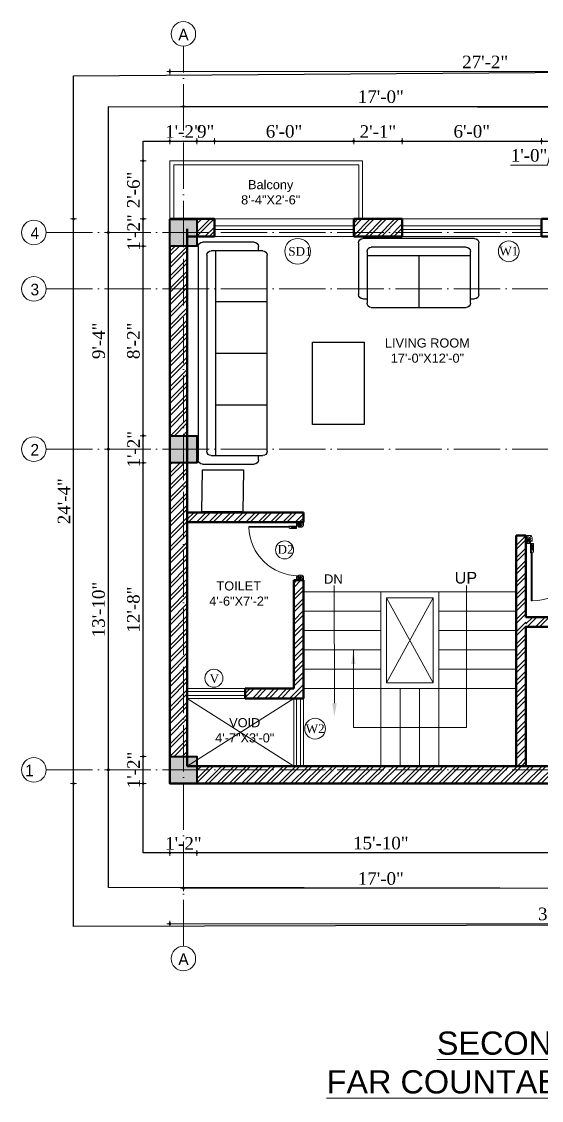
# Model space of a CAD drawing. Header units: inches. Extents: x 153221 to 157601, y -20468 to 0.
# Drawn here: x 155171 to 155439, y -19060 to -18503 of the extents above; entities that cross this region are included whole.
import ezdxf

# ---------------------------------------------------------------- set-up
doc = ezdxf.new("R2010")
doc.units = ezdxf.units.IN
doc.header["$MEASUREMENT"] = 0
doc.header["$PDMODE"] = 99
doc.linetypes.add('ACAD_ISO04W100', pattern=[30, 24, -3, 0, -3])
for name, color, linetype, lineweight in [('.09', 24, 'Continuous', 9), ('.1', 168, 'Continuous', 13), ('CENTER  LINE RA', 10, 'ACAD_ISO04W100', 20), ('CONC. OUTLINE RA', 150, 'Continuous', 40), ('DOOR-WIN RA', 3, 'Continuous', 20), ('ELE2 RA', 130, 'Continuous', 20), ('Hatch', 254, 'Continuous', 9), ('HATCH RA', 8, 'Continuous', 5), ('STAIR PLAN AND ELEV RA', 124, 'Continuous', 20), ('Text', 7, 'Continuous', 18), ('TEXTLAYER', 7, 'Continuous', 18), ('WALL RA', 42, 'Continuous', 50)]:
    doc.layers.add(name, color=color, linetype=linetype, lineweight=lineweight)
for name, color, linetype in [('lettring', 7, 'Continuous'), ('THIETBI', 8, 'Continuous'), ('WINDOW+dOOR', 5, 'Continuous')]:
    doc.layers.add(name, color=color, linetype=linetype)
doc.styles.add('arial', font='arial.ttf', dxfattribs={"height": 7})
doc.styles.add('DIM', font='dutch.ttf')
doc.styles.get("Standard").update_dxf_attribs({"font": 'arial.ttf'})
doc.styles.add('titles', font='GOTHICB.TTF')
doc.dimstyles.new('1-8', dxfattribs={"dimtxt": 7, "dimasz": 3, "dimexe": 3, "dimexo": 3, "dimgap": 3, "dimtad": 1, "dimdec": 0, "dimzin": 0, "dimdsep": 46, "dimlunit": 4, "dimtxsty": 'arial', "dimblk": 'ARCHTICK', "dimcen": 0.09, "dimdle": 3, "dimclrt": 6, "dimazin": 0, "dimtfac": 1, "dimtdec": 0, "dimtix": 1, "dimtofl": 0, "dimtmove": 2, "dimatfit": 3, "dimfxl": 5, "dimfxlon": 1, "dimtolj": 1, "dimtzin": 0, "dimlwe": 5, "dimarcsym": 1})
doc.dimstyles.new('Copy of DIM 8', dxfattribs={"dimtxt": 6.5, "dimasz": 1, "dimexe": 6, "dimexo": 18, "dimgap": 1.6875, "dimtad": 1, "dimdec": 0, "dimzin": 3, "dimdsep": 46, "dimlunit": 4, "dimtxsty": 'DIM', "dimblk": 'dot 2', "dimcen": 0.09375, "dimse1": 1, "dimse2": 1, "dimclrd": 1, "dimclre": 1, "dimclrt": 256, "dimadec": 0, "dimazin": 0, "dimtfac": 0.75, "dimtdec": 0, "dimtix": 1, "dimtmove": 1, "dimatfit": 3, "dimldrblk": 'DOT', "dimfxl": 1, "dimtolj": 1, "dimtzin": 0, "dimlwd": 9, "dimlwe": 9, "dimarcsym": 0})
pattern_1 = [(45, (9477.855, -3876.767), (-3.18198052, 3.18198052), []), (45, (9479.976, -3876.767), (-3.18198052, 3.18198052), [])]
pattern_2 = [(45, (9477.855, -3872.767), (-3.18198052, 3.18198052), []), (45, (9479.976, -3872.767), (-3.18198052, 3.18198052), [])]

# ---------------------------------------------------------------- blocks, each defined once
blk = doc.blocks.new('30 inch door')
at = {"layer": '.09'}
blk.add_arc((10330.01, 24687.1), 25.67, 91.332, 180, dxfattribs=at)
at = {"layer": '.1'}
for p, q in [((10329.41, 24712.76), (10329.41, 24691.67)), ((10329.41, 24712.76), (10329.81, 24712.76)), ((10329.81, 24691.67), (10329.81, 24712.76)), ((10328.81, 24688.15), (10328.81, 24691.67)), ((10329.29, 24692.15), (10329.41, 24692.15)), ((10329.41, 24692.15), (10329.41, 24691.67)), ((10329.41, 24691.67), (10329.81, 24691.67)), ((10329.41, 24691.67), (10329.81, 24691.67)), ((10329.81, 24691.67), (10329.81, 24692.15)), ((10329.81, 24692.15), (10330.01, 24692.15)), ((10330.01, 24692.15), (10330.01, 24688.15)), ((10302.02, 24688.15), (10302.02, 24684.65)), ((10304.03, 24688.15), (10302.02, 24688.15)), ((10304.03, 24688.15), (10304.03, 24688.15)), ((10304.03, 24687.1), (10304.03, 24688.15)), ((10304.65, 24687.1), (10304.03, 24687.1)), ((10304.65, 24685.52), (10304.65, 24687.1)), ((10330.01, 24688.15), (10328.81, 24688.15)), ((10329.4, 24687.1), (10330.01, 24687.1)), ((10329.4, 24685.52), (10329.4, 24687.1)), ((10330.01, 24687.1), (10330.01, 24688.15)), ((10330.01, 24688.15), (10332.02, 24688.15)), ((10332.02, 24688.15), (10332.02, 24684.65)), ((10302.02, 24684.65), (10303.77, 24684.65)), ((10332.02, 24684.65), (10330.27, 24684.65))]:
    blk.add_line(p, q, dxfattribs=at)
for centre, major_axis, start_param, end_param in [((10329.29, 24691.67), (-0.339, 0.339), 5.497787, 7.068583), ((10303.77, 24685.52), (-0.619, -0.619), 0.785398, 2.356194)]:
    blk.add_ellipse(centre, major_axis=major_axis, ratio=1, start_param=start_param, end_param=end_param, dxfattribs=at)
at = {"layer": '.1', "extrusion": (0, 0, -1)}
blk.add_ellipse((10330.27, 24685.52), major_axis=(-0.619, 0.619), ratio=1, start_param=3.926991, end_param=5.497787, dxfattribs=at)
blk.add_line((10330.01, 24688.15), (10330.01, 24688.15))
at = {"layer": 'Hatch', "lineweight": 0}
for points, knots in [([(10329.9, 24690.9), (10329.69, 24690.85), (10329.25, 24690.74), (10329.1, 24690.31), (10329.02, 24690.08)], [0, 0, 0, 0, 15.424483, 31.99547, 31.99547, 31.99547, 31.99547]), ([(10330.01, 24688.15), (10329.7, 24688.44), (10329.1, 24689.01), (10329.14, 24689.82), (10329.09, 24691.13)], [0, 0, 0, 0, 30.296971, 58.529009, 58.529009, 58.529009, 58.529009]), ([(10330.01, 24688.15), (10329.86, 24688.5), (10329.47, 24689.39), (10329.44, 24690.38), (10329.42, 24690.98)], [0, 0, 0, 0, 28.413311, 72.750806, 72.750806, 72.750806, 72.750806]), ([(10330.01, 24688.15), (10329.93, 24688.7), (10329.77, 24689.76), (10329.75, 24690.84), (10329.74, 24691.37)], [0, 0, 0, 0, 41.50394, 80.765622, 80.765622, 80.765622, 80.765622]), ([(10302.02, 24688.15), (10302.05, 24687.95), (10302.17, 24687.01), (10302.48, 24686.12), (10302.72, 24685.42)], [0, 0, 0, 0, 17.459471, 80.67073, 80.67073, 80.67073, 80.67073]), ([(10302.02, 24688.15), (10302.41, 24687.86), (10303.15, 24687.31), (10304.04, 24687.05), (10304.45, 24686.93)], [0, 0, 0, 0, 41.503939, 78.170205, 78.170205, 78.170205, 78.170205]), ([(10302.02, 24688.15), (10302.45, 24687.5), (10303.05, 24686.59), (10304.02, 24686.14), (10304.29, 24686.01)], [0, 0, 0, 0, 64.705486, 90.408952, 90.408952, 90.408952, 90.408952]), ([(10302.02, 24688.15), (10302.13, 24687.79), (10302.35, 24687.1), (10302.97, 24686.1), (10304.18, 24685.07)], [0, 0, 0, 0, 30.296971, 58.529009, 58.529009, 58.529009, 58.529009]), ([(10303.35, 24687.82), (10303.2, 24687.43), (10302.98, 24686.82), (10302.44, 24686.51), (10302.25, 24686.4)], [0, 0, 0, 0, 34.642749, 52.790216, 52.790216, 52.790216, 52.790216]), ([(10303.86, 24687.89), (10303.73, 24687.32), (10303.52, 24686.4), (10302.7, 24686), (10302.39, 24685.85)], [0, 0, 0, 0, 47.051669, 75.417188, 75.417188, 75.417188, 75.417188]), ([(10304.15, 24687.01), (10304.07, 24686.57), (10303.9, 24685.69), (10303.13, 24685.22), (10302.75, 24684.98)], [0, 0, 0, 0, 36.886594, 73.591637, 73.591637, 73.591637, 73.591637]), ([(10330.01, 24688.15), (10329.8, 24688.26), (10329.35, 24688.51), (10329.11, 24688.97), (10328.99, 24689.22)], [0, 0, 0, 0, 17.459472, 37.737029, 37.737029, 37.737029, 37.737029]), ([(10329.92, 24690.24), (10329.72, 24690.12), (10329.23, 24689.84), (10329.13, 24689.27), (10329.07, 24688.95)], [0, 0, 0, 0, 17.254821, 40.319618, 40.319618, 40.319618, 40.319618]), ([(10329.9, 24689.44), (10329.59, 24689.24), (10329.23, 24689.01), (10329.2, 24688.63), (10329.2, 24688.58)], [0, 0, 0, 0, 24.633819, 28.489546, 28.489546, 28.489546, 28.489546]), ([(10332.02, 24688.15), (10331.63, 24687.86), (10330.89, 24687.31), (10330.01, 24687.05), (10329.59, 24686.93)], [0, 0, 0, 0, 41.503939, 78.170205, 78.170205, 78.170205, 78.170205]), ([(10332.02, 24688.15), (10331.59, 24687.5), (10330.99, 24686.59), (10330.03, 24686.14), (10329.75, 24686.01)], [0, 0, 0, 0, 64.705486, 90.408952, 90.408952, 90.408952, 90.408952]), ([(10332.02, 24688.15), (10331.91, 24687.79), (10331.69, 24687.1), (10331.07, 24686.1), (10329.87, 24685.07)], [0, 0, 0, 0, 30.296971, 58.529009, 58.529009, 58.529009, 58.529009]), ([(10329.89, 24687.01), (10329.98, 24686.57), (10330.14, 24685.69), (10330.91, 24685.22), (10331.29, 24684.98)], [0, 0, 0, 0, 36.886594, 73.591637, 73.591637, 73.591637, 73.591637]), ([(10330.18, 24687.89), (10330.31, 24687.32), (10330.52, 24686.4), (10331.35, 24686), (10331.66, 24685.85)], [0, 0, 0, 0, 47.051669, 75.417188, 75.417188, 75.417188, 75.417188]), ([(10330.7, 24687.82), (10330.84, 24687.43), (10331.06, 24686.82), (10331.61, 24686.51), (10331.8, 24686.4)], [0, 0, 0, 0, 34.642749, 52.790216, 52.790216, 52.790216, 52.790216]), ([(10332.02, 24688.15), (10332, 24687.95), (10331.87, 24687.01), (10331.56, 24686.12), (10331.32, 24685.42)], [0, 0, 0, 0, 17.459471, 80.67073, 80.67073, 80.67073, 80.67073])]:
    blk.add_open_spline(points, degree=3, knots=knots, dxfattribs=at)
blk = doc.blocks.new('COLUMN')
at = {"layer": 'CONC. OUTLINE RA', "transparency": 33554687}
h = blk.add_hatch(color=256, dxfattribs=at)
h.dxf.hatch_style = 1
h.paths.add_polyline_path([(148062.93, -13130.45), (148076.93, -13130.45), (148076.93, -13116.45), (148062.93, -13116.45)])
at = {"layer": 'CONC. OUTLINE RA'}
blk.add_lwpolyline([(148062.93, -13116.45), (148076.93, -13116.45), (148076.93, -13130.45), (148062.93, -13130.45)], close=True, dxfattribs=at)
blk = doc.blocks.new('_ArchTick')
at = {"color": 0, "linetype": 'ByBlock', "const_width": 0.15}
blk.add_lwpolyline([(-0.5, -0.5), (0.5, 0.5)], dxfattribs=at)
blk = doc.blocks.new('dot1')
at = {"layer": 'Hatch'}
h = blk.add_hatch(color=256, dxfattribs=at)
edge = h.paths.add_edge_path()
edge.add_arc((0, 0), 1, 0, 360)
for p, q in [((3, 0), (-3, 0)), ((0, 3), (0, -3))]:
    blk.add_line(p, q, dxfattribs=at)
blk.add_circle((0, 0), 1, dxfattribs=at)
blk = doc.blocks.new('dot 2')
at = {"layer": 'Hatch', "xscale": 0.5, "yscale": 0.5, "zscale": 0.5}
blk.add_blockref('dot1', (0, 0), dxfattribs=at)
blk = doc.blocks.new('*D707')
at = {"layer": 'Defpoints', "color": 0, "transparency": 16777216}
for p in [(159193.04, -18564.47), (159179.04, -18604.7), (159193.04, -18604.7)]:
    blk.add_point(p, dxfattribs=at)
at = {"layer": 'lettring', "color": 1, "lineweight": 9, "transparency": 16777216}
for p, q in [((159178.04, -18564.47), (159177.04, -18564.47)), ((159179.04, -18564.47), (159193.04, -18564.47)), ((159194.04, -18564.47), (159195.04, -18564.47))]:
    blk.add_line(p, q, dxfattribs=at)
blk.add_blockref('dot 2', (159179.04, -18564.47), dxfattribs=at)
at = {"layer": 'lettring', "color": 1, "lineweight": 9, "transparency": 16777216, "rotation": 180}
blk.add_blockref('dot 2', (159193.04, -18564.47), dxfattribs=at)
at = {"layer": 'lettring', "transparency": 16777216, "insert": (159186.04, -18559.51), "char_height": 6.5, "attachment_point": 5, "style": 'DIM'}
blk.add_mtext('\\A1;1\'-2"', dxfattribs=at)
blk = doc.blocks.new('_Dot')
at = {"color": 0, "linetype": 'ByBlock', "lineweight": -2}
blk.add_line((-0.5, 0), (-1, 0), dxfattribs=at)
at = {"color": 0, "linetype": 'ByBlock', "const_width": 0.5}
blk.add_lwpolyline([(-0.25, 0, 1), (0.25, 0, 1)], format="xyb", close=True, dxfattribs=at)
blk = doc.blocks.new('*D708')
at = {"layer": 'Defpoints', "color": 0, "transparency": 16777216}
for p in [(159202.04, -18564.47), (159193.04, -18604.7), (159202.04, -18604.7)]:
    blk.add_point(p, dxfattribs=at)
at = {"layer": 'lettring', "color": 1, "lineweight": 9, "transparency": 16777216}
for p, q in [((159192.04, -18564.47), (159191.04, -18564.47)), ((159193.04, -18564.47), (159202.04, -18564.47)), ((159203.04, -18564.47), (159204.04, -18564.47))]:
    blk.add_line(p, q, dxfattribs=at)
blk.add_blockref('dot 2', (159193.04, -18564.47), dxfattribs=at)
at = {"layer": 'lettring', "color": 1, "lineweight": 9, "transparency": 16777216, "rotation": 180}
blk.add_blockref('dot 2', (159202.04, -18564.47), dxfattribs=at)
at = {"layer": 'lettring', "transparency": 16777216, "insert": (159197.54, -18559.47), "char_height": 6.5, "attachment_point": 5, "style": 'DIM'}
blk.add_mtext('\\A1;9"', dxfattribs=at)
blk = doc.blocks.new('*D709')
at = {"layer": 'Defpoints', "color": 0, "transparency": 16777216}
for p in [(159274.04, -18564.47), (159202.04, -18604.7), (159274.04, -18604.7)]:
    blk.add_point(p, dxfattribs=at)
at = {"layer": 'lettring', "color": 1, "lineweight": 9, "transparency": 16777216}
blk.add_line((159203.04, -18564.47), (159273.04, -18564.47), dxfattribs=at)
at = {"layer": 'lettring', "color": 1, "lineweight": 9, "transparency": 16777216, "rotation": 180}
blk.add_blockref('dot 2', (159202.04, -18564.47), dxfattribs=at)
at = {"layer": 'lettring', "color": 1, "lineweight": 9, "transparency": 16777216}
blk.add_blockref('dot 2', (159274.04, -18564.47), dxfattribs=at)
at = {"layer": 'lettring', "transparency": 16777216, "insert": (159238.04, -18559.47), "char_height": 6.5, "attachment_point": 5, "style": 'DIM'}
blk.add_mtext('\\A1;6\'-0"', dxfattribs=at)
blk = doc.blocks.new('*D710')
at = {"layer": 'Defpoints', "color": 0, "transparency": 16777216}
for p in [(159299.08, -18564.47), (159274.04, -18604.7), (159299.08, -18604.7)]:
    blk.add_point(p, dxfattribs=at)
at = {"layer": 'lettring', "color": 1, "lineweight": 9, "transparency": 16777216}
blk.add_line((159275.04, -18564.47), (159298.08, -18564.47), dxfattribs=at)
at = {"layer": 'lettring', "color": 1, "lineweight": 9, "transparency": 16777216, "rotation": 180}
blk.add_blockref('dot 2', (159274.04, -18564.47), dxfattribs=at)
at = {"layer": 'lettring', "color": 1, "lineweight": 9, "transparency": 16777216}
blk.add_blockref('dot 2', (159299.08, -18564.47), dxfattribs=at)
at = {"layer": 'lettring', "transparency": 16777216, "insert": (159286.56, -18559.51), "char_height": 6.5, "attachment_point": 5, "style": 'DIM'}
blk.add_mtext('\\A1;2\'-1"', dxfattribs=at)
blk = doc.blocks.new('*D711')
at = {"layer": 'Defpoints', "color": 0, "transparency": 16777216}
for p in [(159371.08, -18564.47), (159299.08, -18604.7), (159371.08, -18604.7)]:
    blk.add_point(p, dxfattribs=at)
at = {"layer": 'lettring', "color": 1, "lineweight": 9, "transparency": 16777216}
blk.add_line((159300.08, -18564.47), (159370.08, -18564.47), dxfattribs=at)
at = {"layer": 'lettring', "color": 1, "lineweight": 9, "transparency": 16777216, "rotation": 180}
blk.add_blockref('dot 2', (159299.08, -18564.47), dxfattribs=at)
at = {"layer": 'lettring', "color": 1, "lineweight": 9, "transparency": 16777216}
blk.add_blockref('dot 2', (159371.08, -18564.47), dxfattribs=at)
at = {"layer": 'lettring', "transparency": 16777216, "insert": (159335.08, -18559.47), "char_height": 6.5, "attachment_point": 5, "style": 'DIM'}
blk.add_mtext('\\A1;6\'-0"', dxfattribs=at)
blk = doc.blocks.new('nbc')
at = {"layer": 'CENTER  LINE RA', "linetype": 'ACAD_ISO04W100'}
for p, q in [((157544.19, -18980.32), (157544.19, -18515.32)), ((157856.14, -18980.29), (157856.14, -18515.29)), ((157748.23, -18980.32), (157748.23, -18515.46)), ((157934.54, -18980.46), (157934.54, -18515.46)), ((157473.24, -18611.56), (158032.97, -18611.56)), ((157473.24, -18640.7), (158032.97, -18640.7)), ((157473.24, -18723.5), (158032.97, -18723.5)), ((157473.24, -18889.2), (158032.97, -18889.2)), ((158045.65, -18889.2), (158045.65, -18889.2))]:
    blk.add_line(p, q, dxfattribs=at)
at = {"layer": 'Text'}
for centre in [(157544.19, -18508.98), (157544.19, -18508.98), (157544.19, -18508.98), (157748.23, -18509.12), (157748.23, -18509.12), (157748.23, -18509.12), (157856.14, -18508.94), (157856.14, -18508.94), (157856.14, -18508.94), (157934.54, -18509.12), (157934.54, -18509.12), (157934.54, -18509.12), (157466.9, -18611.56), (157466.89, -18611.56), (157466.9, -18611.56), (158039.31, -18611.43), (158039.31, -18611.43), (158039.31, -18611.43), (157466.9, -18640.7), (157466.89, -18640.7), (157466.9, -18640.7), (158039.31, -18640.57), (158039.31, -18640.57), (158039.31, -18640.57), (157466.9, -18723.5), (157466.89, -18723.5), (157466.9, -18723.5), (158039.31, -18723.37), (158039.31, -18723.37), (158039.31, -18723.37), (157466.9, -18889.2), (157466.89, -18889.2), (157466.9, -18889.2), (158039.31, -18889.07), (158039.31, -18889.07), (158039.31, -18889.07), (157544.19, -18986.67), (157544.19, -18986.67), (157544.19, -18986.67), (157748.23, -18986.67), (157748.23, -18986.67), (157748.23, -18986.67), (157856.14, -18986.64), (157856.14, -18986.64), (157856.14, -18986.64), (157934.54, -18986.81), (157934.54, -18986.81), (157934.54, -18986.81)]:
    blk.add_circle(centre, 6.34, dxfattribs=at)
at = {"layer": 'Text', "char_height": 6, "width": 68.6783, "attachment_point": 3, "rotation": 0.0035, "style": 'titles'}
for s, insert in [('{\\fStylus BT|b0|i0|c0|p34;A}', (157546.91, -18506.3)), ('{\\fStylus BT|b0|i0|c0|p34;B}', (157750.95, -18506.44)), ('{\\fStylus BT|b0|i0|c0|p34;C}', (157858.86, -18506.27)), ('{\\fStylus BT|b0|i0|c0|p34;D}', (157937.27, -18506.44)), ('{\\fStylus BT|b0|i0|c0|p34;4}', (157469.62, -18608.89)), ('{\\fStylus BT|b0|i0|c0|p34;4}', (158042.03, -18608.75)), ('{\\fStylus BT|b0|i0|c0|p34;3}', (157469.62, -18638.03)), ('{\\fStylus BT|b0|i0|c0|p34;3}', (158042.03, -18637.89)), ('{\\fStylus BT|b0|i0|c0|p34;2}', (157469.62, -18720.82)), ('{\\fStylus BT|b0|i0|c0|p34;2}', (158042.03, -18720.69)), ('{\\fStylus BT|b0|i0|c0|p34;1}', (157466.85, -18886.48)), ('{\\fStylus BT|b0|i0|c0|p34;1}', (158039.38, -18886.26)), ('{\\fStylus BT|b0|i0|c0|p34;A}', (157546.91, -18983.99)), ('{\\fStylus BT|b0|i0|c0|p34;B}', (157750.95, -18983.99)), ('{\\fStylus BT|b0|i0|c0|p34;C}', (157858.86, -18983.96)), ('{\\fStylus BT|b0|i0|c0|p34;D}', (157937.26, -18984.13))]:
    blk.add_mtext(s, dxfattribs=dict(at, insert=insert))
blk = doc.blocks.new('*D712')
at = {"layer": 'Defpoints', "color": 0, "transparency": 16777216}
for p in [(159383.08, -18564.47), (159371.08, -18604.7), (159383.08, -18604.7)]:
    blk.add_point(p, dxfattribs=at)
at = {"layer": 'lettring', "color": 1, "lineweight": 9, "transparency": 16777216}
for p, q in [((159372.08, -18564.47), (159382.08, -18564.47)), ((159377.08, -18564.47), (159374.3, -18576.91)), ((159374.3, -18576.91), (159355.08, -18576.91))]:
    blk.add_line(p, q, dxfattribs=at)
at = {"layer": 'lettring', "color": 1, "lineweight": 9, "transparency": 16777216, "rotation": 180}
blk.add_blockref('dot 2', (159371.08, -18564.47), dxfattribs=at)
at = {"layer": 'lettring', "color": 1, "lineweight": 9, "transparency": 16777216}
blk.add_blockref('dot 2', (159383.08, -18564.47), dxfattribs=at)
at = {"layer": 'lettring', "transparency": 16777216, "insert": (159364.69, -18571.88), "char_height": 6.5, "attachment_point": 5, "style": 'DIM'}
blk.add_mtext('\\A1;1\'-0"', dxfattribs=at)
blk = doc.blocks.new('*D865')
at = {"layer": 'Defpoints', "color": 0, "transparency": 16777216}
for p in [(159390.08, -18546.57), (159186.04, -18611.67), (159390.08, -18611.67)]:
    blk.add_point(p, dxfattribs=at)
at = {"layer": 'lettring', "color": 1, "lineweight": 9, "transparency": 16777216}
blk.add_line((159187.04, -18546.57), (159389.08, -18546.57), dxfattribs=at)
at = {"layer": 'lettring', "color": 1, "lineweight": 9, "transparency": 16777216, "rotation": 180}
blk.add_blockref('dot 2', (159186.04, -18546.57), dxfattribs=at)
at = {"layer": 'lettring', "color": 1, "lineweight": 9, "transparency": 16777216}
blk.add_blockref('dot 2', (159390.08, -18546.57), dxfattribs=at)
at = {"layer": 'lettring', "transparency": 16777216, "insert": (159288.06, -18541.55), "char_height": 6.5, "attachment_point": 5, "style": 'DIM'}
blk.add_mtext('\\A1;17\'-0"', dxfattribs=at)
blk = doc.blocks.new('*D717')
at = {"layer": 'Defpoints', "color": 0, "transparency": 16777216}
for p in [(159179.04, -18528.57), (159179.04, -18629.81), (159504.99, -18629.81)]:
    blk.add_point(p, dxfattribs=at)
at = {"layer": 'lettring', "color": 1, "lineweight": 9, "transparency": 16777216}
blk.add_line((159503.99, -18528.57), (159180.04, -18528.57), dxfattribs=at)
at = {"layer": 'lettring', "color": 1, "lineweight": 9, "transparency": 16777216, "rotation": 180}
blk.add_blockref('dot 2', (159179.04, -18528.57), dxfattribs=at)
at = {"layer": 'lettring', "color": 1, "lineweight": 9, "transparency": 16777216}
blk.add_blockref('dot 2', (159504.99, -18528.57), dxfattribs=at)
at = {"layer": 'lettring', "transparency": 16777216, "insert": (159342.01, -18523.57), "char_height": 6.5, "attachment_point": 5, "style": 'DIM'}
blk.add_mtext('\\A1;27\'-2"', dxfattribs=at)
blk = doc.blocks.new('*D867')
at = {"layer": 'Defpoints', "color": 0, "transparency": 16777216}
for p in [(159201.25, -18574.7), (159165.25, -18604.7), (159201.25, -18604.7)]:
    blk.add_point(p, dxfattribs=at)
at = {"layer": 'lettring', "color": 1, "lineweight": 9, "transparency": 16777216}
blk.add_line((159165.25, -18575.7), (159165.25, -18603.7), dxfattribs=at)
for p, rotation in [((159165.25, -18574.7), 90), ((159165.25, -18604.7), 270)]:
    blk.add_blockref('dot 2', p, dxfattribs=dict(at, rotation=rotation))
at = {"layer": 'lettring', "transparency": 16777216, "insert": (159160.25, -18589.7), "char_height": 6.5, "attachment_point": 5, "rotation": 90, "style": 'DIM'}
blk.add_mtext('\\A1;2\'-6"', dxfattribs=at)
blk = doc.blocks.new('*D868')
at = {"layer": 'Defpoints', "color": 0, "transparency": 16777216}
for p in [(159201.25, -18604.7), (159165.25, -18618.7), (159201.25, -18618.7)]:
    blk.add_point(p, dxfattribs=at)
at = {"layer": 'lettring', "color": 1, "lineweight": 9, "transparency": 16777216}
for p, q in [((159165.25, -18603.7), (159165.25, -18602.7)), ((159165.25, -18604.7), (159165.25, -18618.7)), ((159165.25, -18619.7), (159165.25, -18620.7))]:
    blk.add_line(p, q, dxfattribs=at)
for p, rotation in [((159165.25, -18604.7), 270), ((159165.25, -18618.7), 90)]:
    blk.add_blockref('dot 2', p, dxfattribs=dict(at, rotation=rotation))
at = {"layer": 'lettring', "transparency": 16777216, "insert": (159160.29, -18611.7), "char_height": 6.5, "attachment_point": 5, "rotation": 90, "style": 'DIM'}
blk.add_mtext('\\A1;1\'-2"', dxfattribs=at)
blk = doc.blocks.new('*D869')
at = {"layer": 'Defpoints', "color": 0, "transparency": 16777216}
for p in [(159201.25, -18618.7), (159165.25, -18716.64), (159201.25, -18716.64)]:
    blk.add_point(p, dxfattribs=at)
at = {"layer": 'lettring', "color": 1, "lineweight": 9, "transparency": 16777216}
blk.add_line((159165.25, -18619.7), (159165.25, -18715.64), dxfattribs=at)
for p, rotation in [((159165.25, -18618.7), 90), ((159165.25, -18716.64), 270)]:
    blk.add_blockref('dot 2', p, dxfattribs=dict(at, rotation=rotation))
at = {"layer": 'lettring', "transparency": 16777216, "insert": (159160.24, -18667.67), "char_height": 6.5, "attachment_point": 5, "rotation": 90, "style": 'DIM'}
blk.add_mtext('\\A1;8\'-2"', dxfattribs=at)
blk = doc.blocks.new('*D870')
at = {"layer": 'Defpoints', "color": 0, "transparency": 16777216}
for p in [(159201.25, -18716.64), (159165.25, -18730.64), (159201.25, -18730.64)]:
    blk.add_point(p, dxfattribs=at)
at = {"layer": 'lettring', "color": 1, "lineweight": 9, "transparency": 16777216}
for p, q in [((159165.25, -18715.64), (159165.25, -18714.64)), ((159165.25, -18716.64), (159165.25, -18730.64)), ((159165.25, -18731.64), (159165.25, -18732.64))]:
    blk.add_line(p, q, dxfattribs=at)
for p, rotation in [((159165.25, -18716.64), 270), ((159165.25, -18730.64), 90)]:
    blk.add_blockref('dot 2', p, dxfattribs=dict(at, rotation=rotation))
at = {"layer": 'lettring', "transparency": 16777216, "insert": (159160.29, -18723.64), "char_height": 6.5, "attachment_point": 5, "rotation": 90, "style": 'DIM'}
blk.add_mtext('\\A1;1\'-2"', dxfattribs=at)
blk = doc.blocks.new('*D871')
at = {"layer": 'Defpoints', "color": 0, "transparency": 16777216}
for p in [(159201.25, -18730.64), (159165.25, -18882.34), (159201.25, -18882.34)]:
    blk.add_point(p, dxfattribs=at)
at = {"layer": 'lettring', "color": 1, "lineweight": 9, "transparency": 16777216}
blk.add_line((159165.25, -18731.64), (159165.25, -18881.34), dxfattribs=at)
for p, rotation in [((159165.25, -18730.64), 90), ((159165.25, -18882.34), 270)]:
    blk.add_blockref('dot 2', p, dxfattribs=dict(at, rotation=rotation))
at = {"layer": 'lettring', "transparency": 16777216, "insert": (159160.22, -18806.49), "char_height": 6.5, "attachment_point": 5, "rotation": 90, "style": 'DIM'}
blk.add_mtext('\\A1;12\'-8"', dxfattribs=at)
blk = doc.blocks.new('*D872')
at = {"layer": 'Defpoints', "color": 0, "transparency": 16777216}
for p in [(159201.25, -18882.34), (159165.25, -18896.34), (159201.25, -18896.34)]:
    blk.add_point(p, dxfattribs=at)
at = {"layer": 'lettring', "color": 1, "lineweight": 9, "transparency": 16777216}
for p, q in [((159165.25, -18881.34), (159165.25, -18880.34)), ((159165.25, -18882.34), (159165.25, -18896.34)), ((159165.25, -18897.34), (159165.25, -18898.34))]:
    blk.add_line(p, q, dxfattribs=at)
for p, rotation in [((159165.25, -18882.34), 270), ((159165.25, -18896.34), 90)]:
    blk.add_blockref('dot 2', p, dxfattribs=dict(at, rotation=rotation))
at = {"layer": 'lettring', "transparency": 16777216, "insert": (159160.29, -18889.34), "char_height": 6.5, "attachment_point": 5, "rotation": 90, "style": 'DIM'}
blk.add_mtext('\\A1;1\'-2"', dxfattribs=at)
blk = doc.blocks.new('*D873')
at = {"layer": 'Defpoints', "color": 0, "transparency": 16777216}
for p in [(159147.25, -18723.64), (159208.25, -18723.64), (159208.25, -18889.31)]:
    blk.add_point(p, dxfattribs=at)
at = {"layer": 'lettring', "color": 1, "lineweight": 9, "transparency": 16777216}
blk.add_line((159147.25, -18888.3), (159147.25, -18724.64), dxfattribs=at)
for p, rotation in [((159147.25, -18723.64), 89.99950363250453), ((159147.25, -18889.3), 269.9995036325045)]:
    blk.add_blockref('dot 2', p, dxfattribs=dict(at, rotation=rotation))
at = {"layer": 'lettring', "transparency": 16777216, "insert": (159142.22, -18806.47), "char_height": 6.5, "attachment_point": 5, "rotation": 89.9995, "style": 'DIM'}
blk.add_mtext('\\A1;13\'-10"', dxfattribs=at)
blk = doc.blocks.new('*D874')
at = {"layer": 'Defpoints', "color": 0, "transparency": 16777216}
for p in [(159147.25, -18611.67), (159208.25, -18611.67), (159208.25, -18723.64)]:
    blk.add_point(p, dxfattribs=at)
at = {"layer": 'lettring', "color": 1, "lineweight": 9, "transparency": 16777216}
blk.add_line((159147.25, -18722.64), (159147.25, -18612.67), dxfattribs=at)
for p, rotation in [((159147.25, -18611.67), 89.99950363250443), ((159147.25, -18723.64), 269.9995036325044)]:
    blk.add_blockref('dot 2', p, dxfattribs=dict(at, rotation=rotation))
at = {"layer": 'lettring', "transparency": 16777216, "insert": (159142.25, -18667.65), "char_height": 6.5, "attachment_point": 5, "rotation": 89.9995, "style": 'DIM'}
blk.add_mtext('\\A1;9\'-4"', dxfattribs=at)
blk = doc.blocks.new('*D862')
at = {"layer": 'Defpoints', "color": 0, "transparency": 16777216}
for p in [(159201.25, -18604.7), (159129.25, -18896.34), (159201.25, -18896.34)]:
    blk.add_point(p, dxfattribs=at)
at = {"layer": 'lettring', "color": 1, "lineweight": 9, "transparency": 16777216}
blk.add_line((159129.25, -18605.7), (159129.25, -18895.34), dxfattribs=at)
for p, rotation in [((159129.25, -18604.7), 90), ((159129.25, -18896.34), 270)]:
    blk.add_blockref('dot 2', p, dxfattribs=dict(at, rotation=rotation))
at = {"layer": 'lettring', "transparency": 16777216, "insert": (159124.31, -18750.52), "char_height": 6.5, "attachment_point": 5, "rotation": 90, "style": 'DIM'}
blk.add_mtext('\\A1;24\'-4"', dxfattribs=at)
blk = doc.blocks.new('*D731')
at = {"layer": 'Defpoints', "color": 0, "transparency": 16777216}
for p in [(159179.04, -18896.34), (159193.04, -18896.34), (159193.04, -18932.23)]:
    blk.add_point(p, dxfattribs=at)
at = {"layer": 'lettring', "color": 1, "lineweight": 9, "transparency": 16777216}
for p, q in [((159178.04, -18932.23), (159177.04, -18932.23)), ((159179.04, -18932.23), (159193.04, -18932.23)), ((159194.04, -18932.23), (159195.04, -18932.23))]:
    blk.add_line(p, q, dxfattribs=at)
blk.add_blockref('dot 2', (159179.04, -18932.23), dxfattribs=at)
at = {"layer": 'lettring', "color": 1, "lineweight": 9, "transparency": 16777216, "rotation": 180}
blk.add_blockref('dot 2', (159193.04, -18932.23), dxfattribs=at)
at = {"layer": 'lettring', "transparency": 16777216, "insert": (159186.04, -18927.26), "char_height": 6.5, "attachment_point": 5, "style": 'DIM'}
blk.add_mtext('\\A1;1\'-2"', dxfattribs=at)
blk = doc.blocks.new('*D732')
at = {"layer": 'Defpoints', "color": 0, "transparency": 16777216}
for p in [(159193.04, -18896.34), (159383.08, -18896.34), (159383.08, -18932.23)]:
    blk.add_point(p, dxfattribs=at)
at = {"layer": 'lettring', "color": 1, "lineweight": 9, "transparency": 16777216}
blk.add_line((159194.04, -18932.23), (159382.08, -18932.23), dxfattribs=at)
at = {"layer": 'lettring', "color": 1, "lineweight": 9, "transparency": 16777216, "rotation": 180}
blk.add_blockref('dot 2', (159193.04, -18932.23), dxfattribs=at)
at = {"layer": 'lettring', "color": 1, "lineweight": 9, "transparency": 16777216}
blk.add_blockref('dot 2', (159383.08, -18932.23), dxfattribs=at)
at = {"layer": 'lettring', "transparency": 16777216, "insert": (159288.06, -18927.15), "char_height": 6.5, "attachment_point": 5, "style": 'DIM'}
blk.add_mtext('\\A1;15\'-10"', dxfattribs=at)
blk = doc.blocks.new('*D737')
at = {"layer": 'Defpoints', "color": 0, "transparency": 16777216}
for p in [(159186.04, -18889.34), (159390.08, -18889.34), (159390.08, -18950.49)]:
    blk.add_point(p, dxfattribs=at)
at = {"layer": 'lettring', "color": 1, "lineweight": 9, "transparency": 16777216}
blk.add_line((159187.04, -18950.49), (159389.08, -18950.49), dxfattribs=at)
at = {"layer": 'lettring', "color": 1, "lineweight": 9, "transparency": 16777216, "rotation": 180}
blk.add_blockref('dot 2', (159186.04, -18950.49), dxfattribs=at)
at = {"layer": 'lettring', "color": 1, "lineweight": 9, "transparency": 16777216}
blk.add_blockref('dot 2', (159390.08, -18950.49), dxfattribs=at)
at = {"layer": 'lettring', "transparency": 16777216, "insert": (159288.06, -18945.47), "char_height": 6.5, "attachment_point": 5, "style": 'DIM'}
blk.add_mtext('\\A1;17\'-0"', dxfattribs=at)
blk = doc.blocks.new('*D863')
at = {"layer": 'Defpoints', "color": 0, "transparency": 16777216}
for p in [(159179.04, -18896.34), (159583.39, -18896.35), (159583.39, -18968.75)]:
    blk.add_point(p, dxfattribs=at)
at = {"layer": 'lettring', "color": 1, "lineweight": 9, "transparency": 16777216}
blk.add_line((159180.04, -18968.75), (159582.39, -18968.75), dxfattribs=at)
for p, rotation in [((159179.04, -18968.75), 179.9989877052301), ((159583.39, -18968.75), 359.99898770523)]:
    blk.add_blockref('dot 2', p, dxfattribs=dict(at, rotation=rotation))
at = {"layer": 'lettring', "transparency": 16777216, "insert": (159381.21, -18963.74), "char_height": 6.5, "attachment_point": 5, "rotation": 359.999, "style": 'DIM'}
blk.add_mtext('\\A1;33\'-8"', dxfattribs=at)
blk = doc.blocks.new('ghe 1600')
for p, q in [((-723.125, 890), (723.125, 890)), ((-778.75, 166.875), (-778.75, 834.375)), ((-667.5, 55.625), (-667.5, 723.125)), ((-611.875, 778.75), (611.875, 778.75)), ((667.5, 723.125), (667.5, 55.625)), ((778.75, 834.375), (778.75, 166.875)), ((-667.5, 667.5), (667.5, 667.5)), ((0, 667.5), (0, 0)), ((-667.5, 111.25), (-723.125, 111.25)), ((611.875, 0), (-611.875, 0)), ((723.125, 111.25), (667.5, 111.25))]:
    blk.add_line(p, q)
for centre, start, end in [((-723.125, 834.375), 90, 180), ((723.125, 834.375), 0, 90), ((-611.875, 723.125), 90, 180), ((611.875, 723.125), 0, 90), ((-723.125, 166.875), 180, 270), ((723.125, 166.875), 270, 0), ((-611.875, 55.625), 180, 270), ((611.875, 55.625), 270, 0)]:
    blk.add_arc(centre, 55.625, start, end)
blk = doc.blocks.new('sofa 2200')
for p, q in [((-2684, 874), (72, 874)), ((-2740, 151), (-2740, 818)), ((-2629, 39), (-2629, 707)), ((-2573, 762), (-39, 762)), ((16, 707), (16, 39)), ((128, 818), (128, 151)), ((-2629, 651), (16, 651)), ((-1974, 651), (-1974, -16)), ((-1306, 651), (-1306, -16)), ((-639, 651), (-639, -16)), ((-2629, 95), (-2684, 95)), ((72, 95), (16, 95)), ((-39, -16), (-2573, -16))]:
    blk.add_line(p, q)
for centre, start, end in [((-2684, 818), 90, 180), ((72, 818), 0, 90), ((-2573, 707), 90, 180), ((-39, 707), 0, 90), ((-2684, 151), 180, 270), ((72, 151), 270, 0), ((-2573, 39), 180, 270), ((-39, 39), 270, 0)]:
    blk.add_arc(centre, 55.6, start, end)
blk = doc.blocks.new('A$C0BBD0BBA')
at = {"color": 7, "lineweight": 5}
blk.add_lwpolyline([(0, 0), (73.27, 0)], dxfattribs=at)
at = {"color": 8, "lineweight": 5}
blk.add_leader([(39.65, 58.42), (0, 58.42), (0, 0)], dimstyle='1-8', override={"dimasz": 7, "dimgap": 2, "dimtad": 0, "dimfxl": 12}, dxfattribs=at)
blk = doc.blocks.new('JFL')
at = {"layer": 'HATCH RA'}
h = blk.add_hatch(dxfattribs=at)
h.set_pattern_fill('ANSI32', color=256, scale=12)
h.set_pattern_definition(pattern_1)
h.paths.add_polyline_path([(159193.04, -18604.7), (159193.04, -18613.7), (159202.04, -18613.7), (159202.04, -18604.7)])
h = blk.add_hatch(dxfattribs=at)
h.set_pattern_fill('ANSI32', color=256, scale=12)
h.set_pattern_definition(pattern_1)
h.paths.add_polyline_path([(159299.08, -18613.7), (159299.08, -18604.7), (159274.04, -18604.7), (159274.04, -18613.7)])
h = blk.add_hatch(dxfattribs=at)
h.set_pattern_fill('ANSI32', color=256, scale=12)
h.set_pattern_definition(pattern_2)
h.paths.add_polyline_path([(159188.04, -18618.7), (159179.04, -18618.7), (159179.04, -18716.64), (159188.04, -18716.64)])
h = blk.add_hatch(dxfattribs=at)
h.set_pattern_fill('ANSI32', color=256, scale=12)
h.set_pattern_definition(pattern_2)
h.paths.add_polyline_path([(159188.04, -18730.64), (159179.04, -18730.64), (159179.04, -18882.34), (159188.04, -18882.34)])
at = {"layer": 'HATCH RA', "transparency": 33554687}
h = blk.add_hatch(dxfattribs=at)
h.set_pattern_fill('ANSI32', color=256, scale=12)
h.paths.add_polyline_path([(159248.04, -18761.34), (159248.04, -18756.34), (159188.04, -18756.34), (159188.04, -18761.34)])
at = {"layer": 'HATCH RA'}
h = blk.add_hatch(dxfattribs=at)
h.set_pattern_fill('ANSI32', color=256, scale=12)
h.set_pattern_definition(pattern_2)
edge = h.paths.add_edge_path()
edge.add_line((159363.08, -18772.41), (159363.08, -18772.41))
edge.add_spline(control_points=[(159363.5, -18770.39), (159363.37, -18770.82), (159363.2, -18771.48), (159363.11, -18772.16), (159363.08, -18772.4)], knot_values=[0.078333, 0.078333, 0.078333, 0.078333, 31.733283, 49.114422, 49.114422, 49.114422, 49.114422], degree=3, periodic=0)
edge.add_line((159363.08, -18772.41), (159363.08, -18768.21))
edge.add_line((159363.08, -18768.21), (159358.08, -18768.21))
edge.add_line((159358.08, -18768.21), (159358.08, -18887.34))
edge.add_line((159358.08, -18887.34), (159363.08, -18887.34))
edge.add_line((159363.08, -18887.34), (159363.08, -18772.41))
h = blk.add_hatch(dxfattribs=at)
h.set_pattern_fill('ANSI32', color=256, scale=12)
h.set_pattern_definition(pattern_2)
h.paths.add_polyline_path([(159248.04, -18791.34), (159244.54, -18791.34), (159243.04, -18791.34), (159243.04, -18847.34), (159218.04, -18847.34), (159218.04, -18852.34), (159248.04, -18852.34)])
at = {"layer": 'HATCH RA', "transparency": 33554687}
h = blk.add_hatch(dxfattribs=at)
h.set_pattern_fill('ANSI32', color=256, scale=12)
h.paths.add_polyline_path([(159428.08, -18810.34), (159363.08, -18810.34), (159363.08, -18815.34), (159428.08, -18815.34)])
at = {"layer": 'HATCH RA'}
h = blk.add_hatch(dxfattribs=at)
h.set_pattern_fill('ANSI32', color=256, scale=12)
h.set_pattern_definition(pattern_2)
h.paths.add_polyline_path([(159383.08, -18887.34), (159193.04, -18887.34), (159193.04, -18896.34), (159383.08, -18896.34)])
at = {"color": 7, "lineweight": 5}
blk.add_lwpolyline([(159264.09, -18854.85), (159264, -18794.09)], dxfattribs=at)
at = {"color": 8, "lineweight": 5}
blk.add_solid([(159262.92, -18854.86), (159264.1, -18861.85), (159265.25, -18854.85)], dxfattribs=at)
at = {"layer": 'Defpoints'}
for points in [[(159129.25, -18530.75), (159534.79, -18527.75), (159670.12, -18669.01), (159670.93, -18968.87), (159129.25, -18970.29)], [(159147.25, -18546.57), (159528.82, -18546.97), (159652.14, -18676.39), (159652.88, -18950.85), (159147.25, -18950.13)], [(159165.25, -18564.57), (159520.82, -18564.54), (159634.17, -18688.93), (159634.33, -18932.18), (159165.25, -18932.16)]]:
    blk.add_lwpolyline(points, close=True, dxfattribs=at)
at = {"layer": 'DOOR-WIN RA'}
for p, q in [((159202.04, -18604.7), (159274.04, -18604.7)), ((159202.04, -18608.2), (159274.04, -18608.2)), ((159299.08, -18604.7), (159371.08, -18604.7)), ((159299.08, -18608.2), (159371.08, -18608.2)), ((159202.04, -18610.2), (159274.04, -18610.2)), ((159202.04, -18613.7), (159274.04, -18613.7)), ((159299.08, -18610.2), (159371.08, -18610.2)), ((159299.08, -18613.7), (159371.08, -18613.7)), ((159218.04, -18847.34), (159188.04, -18847.34)), ((159218.04, -18848.84), (159188.04, -18848.84)), ((159218.04, -18850.84), (159188.04, -18850.84)), ((159218.04, -18852.34), (159188.04, -18852.34)), ((159243.04, -18852.34), (159243.04, -18887.34)), ((159244.54, -18852.34), (159244.54, -18887.34)), ((159246.54, -18852.34), (159246.54, -18887.34)), ((159248.04, -18852.34), (159248.04, -18887.34))]:
    blk.add_line(p, q, dxfattribs=at)
at = {"layer": 'ELE2 RA'}
for p, q in [((159179.04, -18574.7), (159278.67, -18574.7)), ((159179.04, -18574.7), (159179.04, -18604.7)), ((159278.67, -18574.7), (159278.67, -18604.7)), ((159181.04, -18576.7), (159276.67, -18576.7)), ((159181.04, -18576.7), (159181.04, -18604.7)), ((159276.67, -18576.7), (159276.67, -18604.7))]:
    blk.add_line(p, q, dxfattribs=at)
at = {"layer": 'HATCH RA'}
for p, q in [((159291.04, -18844.34), (159315.08, -18800.34)), ((159291.04, -18800.34), (159315.08, -18844.34)), ((159188.04, -18887.34), (159243.04, -18852.34)), ((159188.04, -18852.34), (159243.04, -18887.34))]:
    blk.add_line(p, q, dxfattribs=at)
at = {"layer": 'STAIR PLAN AND ELEV RA'}
for p, q in [((159248.04, -18797.34), (159288.04, -18797.34)), ((159288.04, -18797.34), (159288.04, -18887.34)), ((159291.04, -18797.34), (159288.04, -18797.34)), ((159291.04, -18797.34), (159315.08, -18797.34)), ((159315.08, -18797.34), (159318.08, -18797.34)), ((159318.08, -18797.34), (159318.08, -18887.34)), ((159318.08, -18797.34), (159358.08, -18797.34)), ((159291.04, -18800.34), (159291.04, -18844.34)), ((159291.04, -18800.34), (159315.08, -18800.34)), ((159315.08, -18800.34), (159315.08, -18844.34)), ((159248.04, -18807.34), (159288.04, -18807.34)), ((159318.08, -18807.34), (159358.08, -18807.34)), ((159248.04, -18817.34), (159288.04, -18817.34)), ((159318.08, -18817.34), (159358.08, -18817.34)), ((159248.04, -18827.34), (159288.04, -18827.34)), ((159318.08, -18827.34), (159358.08, -18827.34)), ((159248.04, -18837.34), (159288.04, -18837.34)), ((159318.08, -18837.34), (159358.08, -18837.34)), ((159248.04, -18847.34), (159318.08, -18847.34)), ((159291.04, -18844.34), (159315.08, -18844.34)), ((159298.04, -18847.34), (159298.04, -18887.34)), ((159308.04, -18847.34), (159308.04, -18887.34)), ((159318.08, -18847.34), (159358.08, -18847.34))]:
    blk.add_line(p, q, dxfattribs=at)
at = {"layer": 'TEXTLAYER'}
for centre, radius in [((159245.1, -18621.39), 6.66), ((159354.2, -18621.39), 5.36), ((159238.32, -18775.65), 4.65), ((159201.82, -18841.96), 4.65), ((159254.09, -18868.01), 5.36)]:
    blk.add_circle(centre, radius, dxfattribs=at)
at = {"layer": 'THIETBI'}
for points in [[(159279.52, -18668.28), (159279.52, -18710.88), (159252.78, -18710.88), (159252.78, -18668.28)], [(159195.63, -18756.05), (159195.92, -18734.24), (159217.04, -18734.24), (159216.75, -18756.05)]]:
    blk.add_lwpolyline(points, close=True, dxfattribs=at)
at = {"layer": 'WALL RA'}
for p, q in [((159202.04, -18604.7), (159179.04, -18604.7)), ((159188.04, -18609.7), (159188.04, -18887.34)), ((159202.04, -18604.7), (159202.04, -18613.7)), ((159299.07, -18604.7), (159274.04, -18604.7)), ((159274.04, -18604.7), (159274.04, -18613.7)), ((159299.08, -18604.7), (159299.08, -18613.7)), ((159371.08, -18604.7), (159371.08, -18613.7)), ((159371.08, -18604.7), (159383.08, -18604.7)), ((159202.04, -18613.7), (159188.04, -18613.7)), ((159299.08, -18613.7), (159274.04, -18613.7)), ((159371.08, -18613.7), (159383.08, -18613.7)), ((159179.04, -18618.7), (159179.04, -18896.34)), ((159248.04, -18756.34), (159188.04, -18756.34)), ((159248.04, -18761.34), (159248.04, -18756.34)), ((159248.04, -18761.34), (159188.04, -18761.34)), ((159358.08, -18887.34), (159358.08, -18768.21)), ((159363.08, -18768.21), (159358.08, -18768.21)), ((159363.08, -18810.34), (159363.08, -18768.21)), ((159243.04, -18791.34), (159243.04, -18847.34)), ((159248.04, -18791.34), (159243.04, -18791.34)), ((159248.04, -18791.34), (159248.04, -18852.34)), ((159363.08, -18810.34), (159428.08, -18810.34)), ((159363.08, -18815.34), (159428.08, -18815.34)), ((159363.08, -18887.34), (159363.08, -18815.34)), ((159243.04, -18847.34), (159218.04, -18847.34)), ((159218.04, -18847.34), (159218.04, -18852.34)), ((159248.04, -18852.34), (159218.04, -18852.34)), ((159188.04, -18887.34), (159569.39, -18887.34)), ((159179.04, -18896.34), (159569.96, -18896.34))]:
    blk.add_line(p, q, dxfattribs=at)
blk.add_blockref('nbc', (1641.85, -0.11))
at = {"color": 1, "rotation": 89.99999999999999}
blk.add_blockref('A$C0BBD0BBA', (159332.32, -18867.32), dxfattribs=at)
at = {"layer": 'CONC. OUTLINE RA'}
for p in [(11116.11, -5488.26), (11116.11, -5600.19), (11116.11, -5765.89)]:
    blk.add_blockref('COLUMN', p, dxfattribs=at)
at = {"layer": 'THIETBI', "xscale": -0.03999999999359716, "yscale": 0.03999999999359716, "zscale": 0.03999999999359716}
blk.add_blockref('ghe 1600', (159307.64, -18650.38), dxfattribs=at)
at = {"layer": 'THIETBI', "xscale": -0.03999999999359716, "yscale": 0.03999999999359716, "zscale": 0.03999999999359716, "rotation": 90}
blk.add_blockref('sofa 2200', (159228.68, -18726.28), dxfattribs=at)
at = {"layer": 'WINDOW+dOOR', "extrusion": (0, 0, -1), "xscale": -1, "zscale": -1.00000000348675, "rotation": 270}
blk.add_blockref('30 inch door', (-183932.69, -29093.36), dxfattribs=at)
at = {"layer": 'WINDOW+dOOR', "extrusion": (0, 0, -1), "xscale": -1.200000004184403, "yscale": 1.200000004188042, "zscale": -1.200000004184403, "rotation": 179.9999965754651}
blk.add_blockref('30 inch door', (-171761.5, 10853.37), dxfattribs=at)
at = {"char_height": 4.7109, "attachment_point": 1}
for s, width, insert in [('\\pi11.19613;Balcony\\P\\pi7.62117;8\'-4"X2\'-6"', 45.2655, (159208.25, -18584.6)), ('\\pi1.18303;LIVING ROOM\\P\\pi4.186;17\'-0"X12\'-0"', 45.2655, (159289.01, -18666.39)), ('\\pi11.25718;TOILET\\P\\pi7.52959;4\'-6"X7\'-2"', 45.2655, (159191.87, -18791.9)), ('\\pi36.88479;VOID\\P\\pi29.63687;4\'-7"X3\'-0"', 89.4801, (159172.81, -18862.56))]:
    blk.add_mtext_dynamic_manual_height_columns(s, width=width, gutter_width=23.55, heights=[0], dxfattribs=dict(at, insert=insert))
at = {"attachment_point": 9, "style": 'arial'}
for s, insert, char_height, width in [('DN', (159268.4, -18793.1), 4.8, 9.3132), ('UP', (159337.87, -18793.1), 6, 11.6415)]:
    blk.add_mtext(s, dxfattribs=dict(at, insert=insert, char_height=char_height, width=width))
at = {"layer": 'TEXTLAYER', "char_height": 4.5, "attachment_point": 1}
for s, insert, width in [('{\\fTimes New Roman|b0|i0|c0|p18;SD1}', (159240.23, -18619.14), 6.709), ('{\\fTimes New Roman|b0|i0|c0|p18;W1}', (159349.34, -18619.01), 23.0777), ('{\\fTimes New Roman|b0|i0|c0|p18;D2}', (159234.69, -18773.15), 245.2674), ('{\\fTimes New Roman|b0|i0|c0|p18;V}', (159199.57, -18839.89), 245.2674), ('{\\fTimes New Roman|b0|i0|c0|p18;W2}', (159249.23, -18865.75), 245.2674)]:
    blk.add_mtext(s, dxfattribs=dict(at, insert=insert, width=width))
at = {"layer": 'TEXTLAYER', "ltscale": 5, "insert": (159209.76, -19024.47), "char_height": 12, "width": 394.9279, "attachment_point": 1, "rotation": 0.0057}
blk.add_mtext('\\pi107.23884;{\\LSECOND FLOOR PLAN \\P\\pi50.27977;FAR COUNTABLE AREA: 763.37 sq. ft.}', dxfattribs=at)
at = {"layer": 'lettring'}
for base, p1, p2, picture, middle in [((159179.04, -18528.57), (159504.99, -18629.81), (159179.04, -18629.81), '*D717', (159342.01, -18523.57)), ((159390.08, -18546.57), (159186.04, -18611.67), (159390.08, -18611.67), '*D865', (159288.06, -18541.55)), ((159193.04, -18564.47), (159179.04, -18604.7), (159193.04, -18604.7), '*D707', (159186.04, -18559.51)), ((159202.04, -18564.47), (159193.04, -18604.7), (159202.04, -18604.7), '*D708', (159197.54, -18559.47)), ((159274.04, -18564.47), (159202.04, -18604.7), (159274.04, -18604.7), '*D709', (159238.04, -18559.47)), ((159299.08, -18564.47), (159274.04, -18604.7), (159299.08, -18604.7), '*D710', (159286.56, -18559.51)), ((159371.08, -18564.47), (159299.08, -18604.7), (159371.08, -18604.7), '*D711', (159335.08, -18559.47)), ((159390.08, -18950.49), (159186.04, -18889.34), (159390.08, -18889.34), '*D737', (159288.06, -18945.47)), ((159193.04, -18932.23), (159179.04, -18896.34), (159193.04, -18896.34), '*D731', (159186.04, -18927.26)), ((159383.08, -18932.23), (159193.04, -18896.34), (159383.08, -18896.34), '*D732', (159288.06, -18927.15))]:
    dim = blk.add_linear_dim(base=base, p1=p1, p2=p2, dimstyle='Copy of DIM 8', dxfattribs=at)
    dim.commit()
    dim.dimension.update_dxf_attribs({"geometry": picture, "text_midpoint": middle})
dim = blk.add_linear_dim(base=(159383.08, -18564.47), p1=(159371.08, -18604.7), p2=(159383.08, -18604.7), dimstyle='Copy of DIM 8', dxfattribs=at)
dim.commit()
dim.dimension.update_dxf_attribs({"geometry": '*D712', "text_midpoint": (159372.62, -18576.91), "dimtype": 128})
for base, p1, p2, angle, picture, middle in [((159165.25, -18604.7), (159201.25, -18574.7), (159201.25, -18604.7), 90, '*D867', (159160.25, -18589.7)), ((159129.25, -18896.34), (159201.25, -18604.7), (159201.25, -18896.34), 90, '*D862', (159124.31, -18750.52)), ((159165.25, -18618.7), (159201.25, -18604.7), (159201.25, -18618.7), 90, '*D868', (159160.29, -18611.7)), ((159147.25, -18611.67), (159208.25, -18723.64), (159208.25, -18611.67), 269.9995, '*D874', (159142.25, -18667.65)), ((159165.25, -18716.64), (159201.25, -18618.7), (159201.25, -18716.64), 90, '*D869', (159160.24, -18667.67)), ((159165.25, -18730.64), (159201.25, -18716.64), (159201.25, -18730.64), 90, '*D870', (159160.29, -18723.64)), ((159165.25, -18882.34), (159201.25, -18730.64), (159201.25, -18882.34), 90, '*D871', (159160.22, -18806.49)), ((159165.25, -18896.34), (159201.25, -18882.34), (159201.25, -18896.34), 90, '*D872', (159160.29, -18889.34))]:
    dim = blk.add_linear_dim(base=base, p1=p1, p2=p2, angle=angle, dimstyle='Copy of DIM 8', dxfattribs=at)
    dim.commit()
    dim.dimension.update_dxf_attribs({"geometry": picture, "text_midpoint": middle})
for p1, p2, distance, picture, middle in [((159208.25, -18889.31), (159208.25, -18723.64), 61, '*D873', (159142.22, -18806.47)), ((159179.04, -18896.34), (159583.39, -18896.35), -72.41, '*D863', (159381.21, -18963.74))]:
    dim = blk.add_aligned_dim(p1=p1, p2=p2, distance=distance, dimstyle='Copy of DIM 8', dxfattribs=at)
    dim.commit()
    dim.dimension.update_dxf_attribs({"geometry": picture, "text_midpoint": middle})

msp = doc.modelspace()

# ---------------------------------------------------------------- block references
at = {"layer": 'HATCH RA'}
msp.add_blockref('JFL', (-3931.71, 0), dxfattribs=at)

doc.saveas('drawing.dxf')
